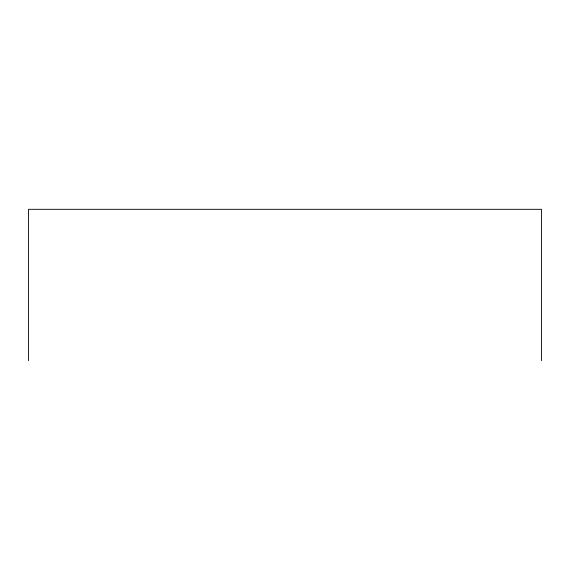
<?xml version="1.0" encoding="UTF-8"?>
<svg xmlns="http://www.w3.org/2000/svg" width="570" height="570" viewBox="0 0 570 570"><rect width="100%" height="100%" fill="white"/><g stroke="black" fill="none" stroke-linecap="round" stroke-linejoin="round"><path stroke-width="0.85" d="M541.5 360.675L541.5 209.325L28.5 209.325L28.5 360.675"/></g></svg>
